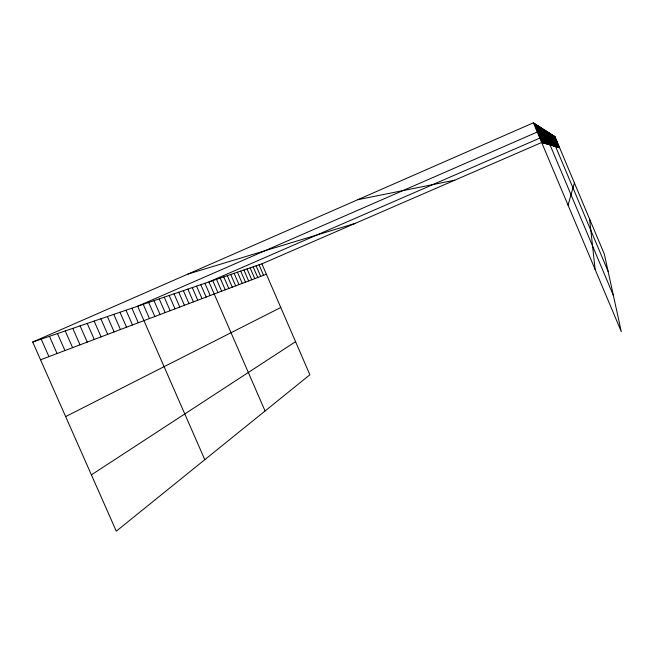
<?xml version="1.0" encoding="UTF-8"?>
<svg xmlns="http://www.w3.org/2000/svg" width="654" height="654" viewBox="0 0 654 654"><rect width="100%" height="100%" fill="white"/><g stroke="black" fill="none" stroke-linecap="round" stroke-linejoin="round"><path stroke-width="0.98" d="M568.048 205.16L574.408 182.924M91.405 474.861L295.559 341.674M65.653 416.59L280.77 307.494M32.7 342.042L261.886 263.856L309.882 374.775L116.298 531.187L32.7 342.042L533.386 122.813L554.984 136.719L604.337 254.128L621.3 331.643L533.386 122.813M261.886 263.856L554.984 136.719M40.548 359.798L266.382 274.247M187.911 274.083L355.236 223.366M357.828 199.683L454.824 180.169M541.651 142.441L559.603 147.722M57.47 333.589L64.95 350.56M49.467 336.32L57.07 353.544M41.21 339.14L48.936 356.626M107.411 316.552L114.156 331.913M100.871 318.784L107.706 334.358M94.143 321.081L101.076 336.867M87.219 323.444L94.266 339.451M80.107 325.872L87.252 342.107M72.782 328.365L80.033 344.846M65.236 330.94L72.602 347.658M159.184 298.894L165.168 312.587M154.001 300.66L160.058 314.525M148.679 302.475L154.818 316.511M143.226 304.339L149.447 318.547M204.8 459.672L137.642 306.244L543.482 129.32L613.378 295.453M131.904 308.197L138.288 322.774M126.026 310.209L132.492 324.973M119.984 312.269L126.541 327.221M113.78 314.378L120.434 329.534M204.906 283.296L210.228 295.518M200.786 284.703L206.165 297.055M196.568 286.141L202.012 298.633M192.26 287.605L197.761 300.243M187.853 289.109L193.421 301.886M183.349 290.646L188.981 303.57M178.738 292.224L184.436 305.287M174.021 293.826L179.793 307.053M169.198 295.477L175.035 308.851M164.252 297.161L170.163 310.699M256.106 265.826L260.684 276.405M253.139 266.84L257.758 277.509M250.114 267.87L254.774 278.645M247.032 268.925L251.741 279.789M243.893 269.996L248.643 280.967M240.697 271.083L245.495 282.16M237.435 272.195L242.282 283.378M234.116 273.331L239.004 284.613M230.723 274.484L235.669 285.88M227.273 275.661L232.268 287.171M223.75 276.863L228.802 288.479M220.161 278.089L225.262 289.82M216.499 279.34L221.649 291.193M212.754 280.615L217.962 292.591M265.066 410.982L208.945 281.915L550.145 133.604L608.155 271.541M259.025 264.829L263.562 275.309M554.723 136.555L559.391 147.657M554.453 136.384L559.17 147.591M554.183 136.212L558.941 147.526M553.913 136.032L558.712 147.461M553.627 135.852L558.483 147.387M553.349 135.672L558.246 147.322M553.055 135.484L558.001 147.248M552.753 135.288L557.756 147.175M552.45 135.092L557.502 147.101M552.139 134.896L557.241 147.027M551.829 134.691L556.979 146.946M551.502 134.479L556.709 146.872M551.175 134.274L556.44 146.79M550.84 134.054L556.162 146.709M550.496 133.833L555.875 146.619M549.769 133.367L555.271 146.447M549.385 133.122L554.952 146.349M549 132.868L554.625 146.259M548.6 132.615L554.298 146.161M548.191 132.345L553.954 146.055M547.774 132.075L553.611 145.956M547.341 131.806L553.251 145.85M546.899 131.519L552.883 145.744M546.45 131.225L552.507 145.629M545.992 130.931L552.123 145.523M545.518 130.628L551.731 145.401M545.027 130.31L551.322 145.286M544.529 129.991L550.913 145.163M544.014 129.655L550.48 145.033M542.943 128.969L549.589 144.771M542.387 128.609L549.131 144.64M541.814 128.241L548.649 144.501M541.226 127.865L548.158 144.354M540.613 127.473L547.66 144.207M539.991 127.064L547.136 144.052M539.346 126.655L546.597 143.896M538.683 126.222L546.049 143.733M537.997 125.781L545.477 143.561M537.286 125.331L544.888 143.389M536.558 124.857L544.283 143.21M535.806 124.374L543.654 143.03M535.029 123.876L543.008 142.842M534.22 123.353L542.338 142.637M589.614 219.098L595.132 269.489"/></g></svg>
